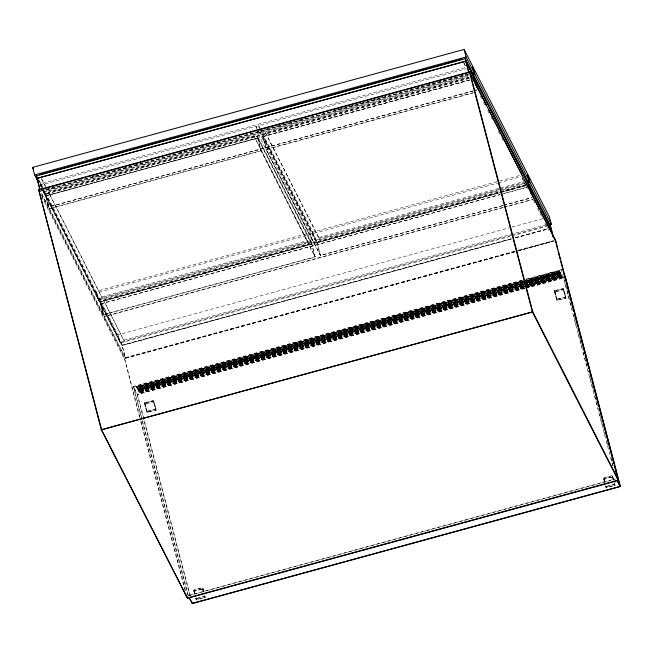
<?xml version="1.0" encoding="UTF-8"?>
<svg xmlns="http://www.w3.org/2000/svg" width="653" height="653" viewBox="0 0 653 653"><rect width="100%" height="100%" fill="white"/><g stroke="black" fill="none" stroke-linecap="round" stroke-linejoin="round"><path stroke-width="0.49" stroke-dasharray="3.27 2.45" d="M41.996 187.991L45.13 194.145L48.534 207.107L473.278 90.987M514.89 251.789L125.531 358.236L122.021 345.47L100.823 303.857L500.116 194.537M502.704 205.671L320.427 255.503L266.195 149.333L262.873 136.681L469.76 79.96M261.167 150.712L49.383 208.772L45.979 195.81L257.845 138.052L261.167 150.712L49.187 208.666L103.223 314.722L315.089 256.964L311.881 244.108L257.731 137.873L257.07 135.359L45.196 193.28L45.857 195.794L99.942 301.939L311.816 244.018L311.154 241.504L257.07 135.359M522.988 280.831L136.395 386.731L523.135 281.125M138.575 390.453L138.983 391.751L138.575 390.453L138.983 391.751L524.449 286.381M561.809 275.305L138.42 390.714L561.809 275.305L525.241 285.345M469.18 77.372L262.204 133.955L262.865 136.469L316.917 242.736L499.3 192.708M474.266 90.718L477.327 89.722M204.871 596.14L196.137 598.956L195.622 598.67L204.413 596.173L205.369 597.128L205.066 597.65L196.643 599.952L195.622 598.67M503.683 205.401L532.219 197.443M524.383 281.859L559.939 271.926L524.237 281.565M524.343 283.484L560.723 273.534L561.286 274.578L524.604 284.488M525.428 286.112L561.964 275.909L525.281 285.818M614.751 484.085L606.025 486.909L605.502 486.616L614.293 484.118L615.257 485.081L606.523 487.897L605.502 486.616M262.873 136.681L469.785 80.074M100.823 303.857L500.255 194.602M311.742 244.181L257.649 137.946L261.053 150.908L315.089 256.964L311.685 244.002L100.015 301.866L103.223 314.722L315.203 256.768L253.927 135.881L48.477 192.047L102.154 297.89L48.477 192.047M523.404 282.129L136.959 387.776L136.55 387.335L523.175 281.59M522.873 283.19L137.228 388.666L137.636 389.106L523.094 283.729M524.416 286.218L138.575 391.318L524.22 285.843M523.91 287.434L139.252 392.641L139.66 393.082L562.641 277.231L562.07 276.186L527.657 285.598M523.975 280.561L559.368 270.881L559.776 271.322L136.542 387.025M526.84 281.892L560.454 272.652L560.045 272.211L524.645 281.884M561.139 274.84L560.723 273.534L561.131 273.974L524.563 284.022M524.93 286.945L562.298 276.725C561.833 275.166 562.755 278.423 562.266 276.954L524.898 287.165M142.036 420.32L188.064 595.707L615.167 478.886M39.115 180.065L40.959 183.689L466.52 67.349M42.061 186.758L41.563 184.872L256.009 126.249L256.931 128.053M499.063 189.378L314.844 239.635L260.555 133.098L258.572 125.547L466.136 68.81M46.934 189.027L57.742 186.072M77.389 180.701L81.323 179.624M92.13 176.669L96.056 175.6M106.863 172.645L144.199 162.434M178.587 153.039L221.816 141.219M259.151 131.008L308.273 117.581M334.801 110.333L385.89 96.358M410.451 89.649L466.454 74.336M40.413 191.092L468.111 74.173M468.168 74.352L40.47 191.28L48.534 207.107L45.13 194.145M468.683 74.809L42.943 191.239L41.555 188.521M43.433 189.827L44.322 191.566L468.291 75.666M43.547 192.423L257.992 133.8L312.273 240.337L97.828 298.968L43.547 192.423L43.049 190.537M260.555 133.098L469.099 76.091M265.485 132.722L319.162 238.565L265.485 132.722L468.976 77.095M43.212 190.603L44.984 194.088L469.238 78.099M468.952 78.474L45.188 194.325L41.882 188.178M45.857 195.794L257.731 137.873M262.865 136.469L469.834 79.886M473.254 90.865L48.51 206.985L40.723 192.047M474.241 90.596L477.212 89.91M473.107 92.734L266.195 149.333L320.427 255.503L317.031 242.541L262.988 136.485L266.391 149.447L473.164 92.922M42.943 187.582L95.852 291.418L310.289 232.786L312.273 240.337M260.416 129.163L312.86 232.084L498.778 181.265M499.757 180.995L520.417 175.347M511.299 235.341L119.948 342.368L98.497 300.282L96.522 292.732L497.504 183.109M498.492 182.84L521.094 176.661M101.892 296.878L307.343 240.712L307.604 241.724M318.901 237.553L524.359 181.387M499.774 189.084L524.367 182.358M45.196 193.28L99.28 299.425L311.154 241.504M262.204 133.955L316.289 240.1L498.737 190.219M499.716 189.95L525.224 182.979M98.497 300.282L501.455 190.121M502.435 189.852L525.045 183.673M103.501 300.037L124.201 341.16L103.501 300.037L499.439 191.794M500.418 191.525L525.967 184.546M514.866 251.674L125.515 358.113L104.145 316.517L100.219 301.262L499.594 192.08M500.573 191.811L526.155 184.823M503.218 191.639L525.763 185.476M316.95 242.614L499.398 192.733M500.378 192.472L525.885 185.493M499.7 192.806L99.901 302.061L45.865 196.006L257.845 138.052M500.688 192.537L525.812 185.664M504.051 193.459L526.669 187.28M501.235 194.333L526.816 187.338M502.679 205.556L320.411 255.38L316.289 240.1M503.659 205.287L532.105 197.639M503.463 207.319L104.145 316.517L125.531 358.236L122.135 345.274L100.937 303.669L104.333 316.632L503.52 207.499M504.451 207.05L533.019 199.434L504.508 207.23M96.522 292.732L117.964 334.818L511.087 227.35M512.074 227.081L542.537 218.747M123.939 340.156L546.406 224.665M512.091 235.17L546.488 225.767M100.219 301.262L121.327 342.694L510.866 236.206M511.854 235.937L547.263 226.256M100.872 303.784L121.989 345.217L511.528 238.72M515.462 237.643L547.924 228.77M511.487 238.835L122.021 345.47L511.544 239.014M515.421 237.757L547.867 228.885M515.478 237.937L547.924 229.072M514.809 251.193L124.397 357.926L139.652 417.553M518.743 250.123L553.164 240.712M514.939 251.625L124.127 358.375L41.645 196.496M515.927 251.356L554.283 240.867L515.87 251.527M518.8 250.597L554.193 240.924M521.959 280.284L133.441 386.494L141.783 419.332M525.894 279.206L561.621 269.713L525.926 279.411M521.992 280.488L133.245 386.821L137.163 394.502L189.909 595.503M523.02 280.986L136.395 386.731L136.926 387.621L523.371 281.974M524 280.725L559.401 271.044L559.939 271.926L524.351 281.704M524.122 280.855L559.776 271.322M524.163 281.329L559.784 271.632M523.249 281.835L136.55 387.335M523.665 282.153L137.22 387.8C137.685 390.478 137.212 387.196 137.44 388.339L522.906 282.961M523.698 282.316L137.065 388.062L137.603 388.943L523.061 283.565M524.677 282.047L560.078 272.366L560.617 273.256L524.081 283.459M522.833 282.716L137.44 388.339M526.767 281.647L560.201 272.505L560.617 273.256L524.049 283.296M526.8 282.112L560.462 272.962L526.881 282.357M522.947 283.435L137.408 388.568M523.355 283.753L137.897 389.131L137.897 389.988L138.305 390.429L561.4 274.864L561.964 275.909L525.396 285.949M523.388 283.908L137.742 389.384L138.281 390.274L523.739 284.896M524.367 283.639L560.756 273.697L561.286 274.578L524.718 284.626M523.51 284.047L137.889 389.678L523.584 284.292M524.49 283.777L561.131 273.974M523.543 284.512L138.085 389.89C138.575 391.449 137.563 387.686 138.158 390.135L523.616 284.757M524.53 284.243L561.139 274.284M524.253 285.614L138.567 391.008M525.208 285.573L561.817 275.615M524.294 286.087L138.575 391.318M523.722 286.675L139.244 391.784C139.709 394.453 139.244 391.18 139.473 392.314L523.951 287.206M523.755 286.83L139.097 392.037L139.628 392.918L562.641 277.231L562.102 276.35L527.689 285.753M523.877 286.969L139.473 392.314M524.857 286.7L562.298 276.725M524.89 288.234L137.163 394.502L524.979 288.536M525.869 287.965L564.233 277.484M525.959 288.275L564.323 277.786M188.064 595.707L615.265 479.188M562.266 276.954L139.44 392.543M463.924 62.778L466.201 67.259M463.728 62.892L466.013 67.373M522.057 177.502L524.62 182.391M480.371 96.113L481.759 98.832M483.604 102.456L484.991 105.174M487.758 110.618L489.146 113.336M490.999 116.96L492.378 119.679M498.386 131.465L499.774 134.183M501.618 137.807L503.006 140.526M521.943 177.689L525.632 184.946M526.098 185.852L527.485 188.57M533.477 200.34L534.864 203.05M537.623 208.478L539.468 212.094M539.933 213L542.692 218.429M545.002 222.951L546.847 226.567M547.304 227.473L548.683 230.191M258.572 125.547L259.959 128.257M258.768 131.669L310.289 232.786M253.927 135.881L307.343 240.712M41.914 179.167L45.563 186.334M41.261 178.383L46.281 188.244M41.563 184.872L42.486 186.676M39.009 181.134L42.992 188.962M40.2 184.472L41.547 187.109M40.111 184.521L41.441 187.125M40.086 184.668L41.433 187.305M41.449 195.141L124.397 357.926L140.052 417.528M560.274 272.75C559.645 271.126 560.862 274.603 560.233 272.97M614.293 484.118L614.946 485.595L614.408 483.44M605.87 486.42L606.523 487.897L605.984 485.742M204.413 596.173L205.066 597.65L204.52 595.495M195.99 598.475L196.643 599.952L196.096 597.797M188.382 595.887L142.272 420.197M563.694 277.59L565.245 283.508M565.498 284.488L570.151 302.225M570.412 303.212L572.224 310.11M573.514 315.04L575.064 320.95M575.326 321.937L577.138 328.834M578.427 333.756L582.052 347.551M583.341 352.481L586.957 366.276M587.994 370.21L588.508 372.186M589.806 377.108L591.357 383.025M591.618 384.005L593.422 390.902M594.72 395.832L596.271 401.742M596.524 402.73L598.336 409.627M599.634 414.557L601.184 420.467M601.437 421.454L603.25 428.344M604.286 432.286L605.576 437.216M606.866 442.138L608.163 447.068M611.004 457.908L613.077 465.793M612.792 465.809L561.302 269.526M614.293 481.408L613.085 476.821L612.065 475.547L603.641 477.849L604.303 482.028M614.53 482.33L614.889 485.277L606.008 487.603L605.527 485.775M613.551 479.506L612.587 475.833L603.707 478.167L604.564 482.102M613.445 479.767L612.065 475.547L613.094 479.531M605.021 482.077L603.641 477.849L605.388 484.583M312.86 232.084L314.844 239.635M256.009 126.249L257.992 133.8M203.924 591.626L203.205 588.875L202.185 587.594L193.761 589.904L194.414 594.083M204.887 595.299L205.001 597.332L196.129 599.658L195.647 597.822M203.663 591.553L202.699 587.888L193.827 590.222L194.684 594.157M203.556 591.822L202.185 587.594L203.214 591.585M195.133 594.124L193.761 589.904L194.79 593.887M190.194 595.487L137.448 394.485L133.441 386.494L142.011 419.21M121.327 342.694L121.989 345.217M141.089 421.471L185.86 592.075M117.964 334.818L119.948 342.368M140.689 421.495L185.46 592.1M99.28 299.425L99.942 301.939M95.852 291.418L97.828 298.968M44.322 191.566L44.984 194.088M40.959 183.689L41.702 186.521M144.623 402.656L144.321 403.17L146.99 412.418L155.928 410.402L156.238 409.888L153.569 400.64L144.623 402.656L147.505 412.704L144.623 402.656M145.129 403.644L146.99 412.418L155.871 410.084L153.569 400.64L144.321 403.17L145.276 404.134L154.067 401.636L153.047 400.354L155.928 410.402L153.553 401.342L145.129 403.644M155.732 408.9L147.007 411.716L146.484 411.423L155.732 408.9M194.268 590.892L193.957 591.406L203.205 588.875L194.268 590.892M554.511 290.601L554.201 291.116L556.878 300.364L565.816 298.348L566.118 297.833L563.449 288.593L554.511 290.601L557.393 300.649L554.511 290.601M555.017 291.589L556.878 300.364L565.751 298.029L563.449 288.593L554.201 291.116L555.164 292.079L563.955 289.581L562.935 288.3L565.816 298.348L563.441 289.287L555.017 291.589M565.612 296.846L565.31 297.36L556.372 299.376L565.612 296.846M604.147 478.837L603.845 479.351L613.085 476.821L604.147 478.837M559.523 271.183L559.784 272.187L559.523 271.183M561.547 275.158L561.809 276.162L561.547 275.158M100.015 301.866L45.979 195.81L49.383 208.772L103.419 314.828L100.015 301.866M136.697 386.772L136.959 387.776L136.697 386.772"/><path stroke-width="0.98" d="M475.915 84.923L473.809 76.948L465.752 61.121L37.066 178.318L39.76 189.223M38.421 190.162L469.874 72.214L532.758 311.856L618.464 480.069L618.203 480.518L187.468 598.27L101.305 429.805L38.69 189.713L469.425 71.961L555.581 240.426L619.86 485.416M473.866 77.136L465.899 61.186L37.009 178.432L38.339 181.044M530.799 192.643L528.897 184.783L474.739 78.548L474.078 76.026L528.163 182.171L531.452 194.521M553.173 237.023L551.01 228.191L529.763 186.529M557.589 249.479L555.581 240.426L540.39 211.237M186.236 595.063L187.411 597.993L618.464 480.069M188.929 597.413L192.26 603.372L620.35 486.281L565.539 277.394L563.8 273.982M38.323 182.179L34.633 174.931L32.65 167.38L464.103 49.432L472.413 65.741L474.396 73.291L472.429 73.83M34.633 174.931L466.087 56.982L474.396 73.291M39.629 174.686L462.095 59.194M40.16 190.121L36.348 175.918L465.238 58.664L473.213 74.32L473.874 76.834M473.033 75.013L475 74.475L529.289 181.012L527.322 181.55M527.991 182.864L529.958 182.326L551.401 224.42L549.434 224.959M474.853 78.727L477.155 87.494M529.64 186.595L531.681 194.382M473.809 76.948L476.559 86.8M474.666 78.621L528.897 184.783M529.616 186.472L551.01 228.191L553.564 237.929M565.212 277.215L564.347 275.501M472.184 77.389L469.425 71.961L532.489 312.305L618.146 480.241M473.107 79.193L486.477 105.419M488.779 109.941L522.416 175.967M524.718 180.481L539.468 209.425M617.305 480.306L620.162 486.599L192.3 603.568L191.46 601.421M617.118 480.624L620.121 486.403M32.65 167.38L33.572 169.192M36.348 175.918L37.678 178.522M38.298 181.15L37.066 178.318M189.256 597.593L192.26 603.372M555.132 240.173L555.262 240.598M551.401 224.42L549.418 216.869L527.975 174.775L529.958 182.326M558.111 251.446L560.176 259.339M560.698 261.306L564.061 274.129M564.576 276.105L571.31 301.743M571.824 303.718L573.897 311.603M574.411 313.579L577.774 326.394M578.297 328.369L585.023 354.008M585.537 355.983L588.9 368.806M589.422 370.773L591.496 378.667M592.01 380.634L598.736 406.28M599.258 408.247L602.621 421.071M603.135 423.046L605.209 430.931M605.723 432.906L613.747 463.475M614.261 465.45L616.334 473.335M616.848 475.311L617.885 479.253M550.871 227.962L550.218 225.448L529.101 184.015L532.113 195.345M529.289 181.012L527.306 173.461L473.017 66.924L475 74.475M474.682 78.735L476.731 86.531M464.103 49.432L466.087 56.982M465.238 58.664L469.009 72.916M465.769 61.243L468.838 72.932M187.411 597.993L101.754 430.058L38.69 189.713M532.758 311.856L101.305 429.805L532.758 311.856"/></g></svg>
